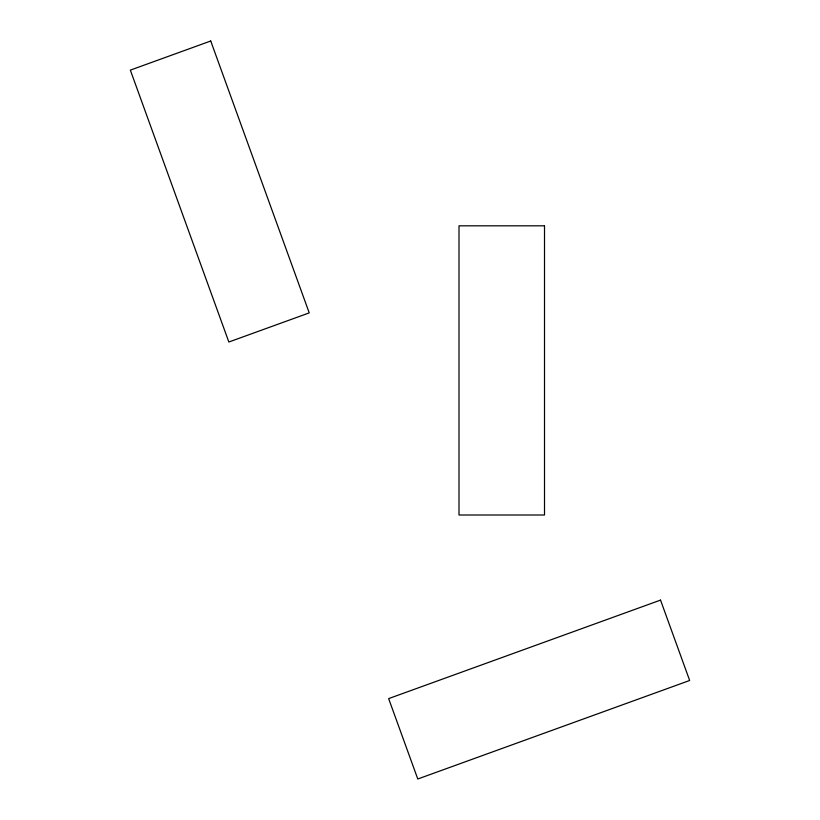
<?xml version="1.0" encoding="UTF-8"?>
<svg xmlns="http://www.w3.org/2000/svg" width="820" height="820" viewBox="0 0 820 820"><rect width="100%" height="100%" fill="white"/><g stroke="black" fill="none" stroke-linecap="round" stroke-linejoin="round"><path stroke-width="1.23" d="M210.73 41L130.339 70.13L228.852 342.012L309.232 312.881L210.73 41M660.53 600.107L388.649 698.609L417.78 779L689.661 680.487L660.53 600.107M544.511 225.818L459.005 225.818L459.005 515.001L544.511 515.001L544.511 225.818"/></g></svg>
